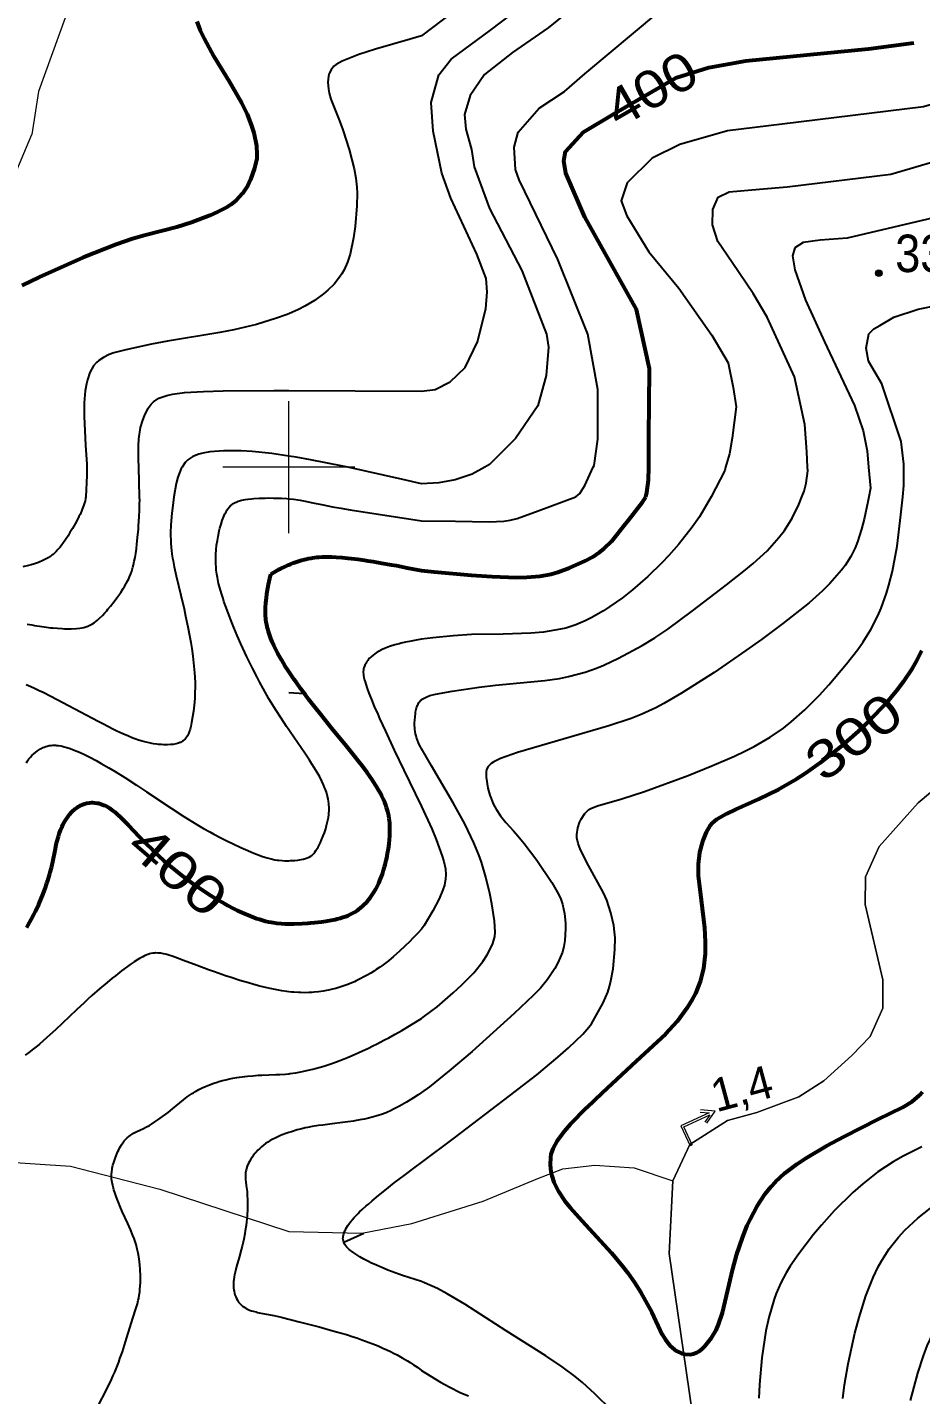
# Model space of a CAD drawing. Header units: metres. Extents: x 545098 to 555652, y 1854398 to 1862642.
# Drawn here: x 547881 to 548287, y 1859579 to 1860200 of the extents above; entities that cross this region are included whole.
import ezdxf
from ezdxf.enums import TextEntityAlignment as Align

# ---------------------------------------------------------------- set-up
doc = ezdxf.new("R2010")
doc.units = ezdxf.units.M
doc.header["$LTSCALE"] = 6.8
for name, color, linetype, lineweight in [('1', 7, 'Continuous', 25), ('2', 7, 'Continuous', 53), ('29', 7, 'Continuous', 25), ('34', 7, 'Continuous', 13), ('5', 7, 'Continuous', 13), ('51', 7, 'Continuous', 13), ('52', 7, 'Continuous', 13), ('53', 7, 'Continuous', 13), ('60', 7, 'Continuous', 13)]:
    doc.layers.add(name, color=color, linetype=linetype, lineweight=lineweight)
doc.layers.add('4', color=7, linetype='Continuous')

msp = doc.modelspace()

# ---------------------------------------------------------------- hatches: boundary and pattern name
at = {"layer": '5'}
msp.add_hatch(color=256, dxfattribs=at).paths.add_polyline_path([(548269.34, 1860088.04, 1), (548266.34, 1860088.04, 1)])

# ---------------------------------------------------------------- linework, layer by layer
at = {"layer": '1'}
for points in [[(548000, 1860034.74), (548060.2, 1860034.52), (548066.35, 1860035.32), (548073.28, 1860038.79), (548080, 1860045.29), (548085.58, 1860056.9), (548089.43, 1860071.89), (548089.96, 1860079.55), (548089.52, 1860085.66), (548085.41, 1860096.68), (548073.48, 1860122.06), (548069.39, 1860133.43), (548065.49, 1860152.51), (548064.63, 1860165.52), (548068.09, 1860178.1), (548073.69, 1860185.11), (548091.48, 1860198.3), (548119.13, 1860219.41), (548139.17, 1860237.5), (548149.46, 1860252.21), (548157.65, 1860260.05), (548166.55, 1860265.04), (548178.3, 1860270.38)], [(548212.5, 1860245.7), (548195.18, 1860246.12), (548187.9, 1860245.33), (548150.88, 1860226.31), (548117.78, 1860199.37), (548101.45, 1860188.21), (548088.88, 1860178.28), (548082.37, 1860168.75), (548079.81, 1860160.01), (548080.29, 1860153.34), (548082.96, 1860144.11), (548084.19, 1860136.34), (548091.06, 1860117.39), (548105.83, 1860089.3), (548116.91, 1860060.44), (548117.93, 1860054.51), (548116.79, 1860041.66), (548112.95, 1860027.92), (548102.85, 1860012.96), (548091.15, 1860001.22), (548088.94, 1860000)], [(548138.19, 1860000), (548138.52, 1860000.72), (548140.18, 1860012.72), (548140.32, 1860035.25), (548135.67, 1860060.3), (548122.13, 1860094.19), (548104.5, 1860130.4), (548102.95, 1860135.09), (548102.23, 1860145.2), (548104.06, 1860152.08), (548113.6, 1860162.92), (548125.11, 1860170.52), (548134.4, 1860178.53), (548167.51, 1860206.25), (548206.08, 1860221.2), (548224.25, 1860224.05), (548243.83, 1860221.56)], [(548074.59, 1860206.72), (548060.2, 1860195.74), (548055.05, 1860194.29), (548039.39, 1860189.66), (548031.77, 1860187.21), (548024.29, 1860184.3), (548021.56, 1860182.8), (548020.44, 1860181.93), (548019.2, 1860180.36), (548018.38, 1860178.63), (548018.04, 1860177.42), (548017.77, 1860174.72), (548018.03, 1860171.5), (548018.36, 1860169.73), (548019.13, 1860166.94), (548022.98, 1860157.22), (548024.49, 1860153.12), (548027.41, 1860144.15), (548029.73, 1860135.42), (548030.48, 1860131.22), (548030.87, 1860127.11), (548030.96, 1860124.35), (548030.84, 1860118.65), (548030.06, 1860109.2), (548029.33, 1860104.01), (548027.82, 1860096.69), (548026.65, 1860093.03), (548025.08, 1860089.49), (548024.12, 1860087.8), (548023.04, 1860086.16), (548020.54, 1860083.09), (548017.72, 1860080.31), (548015.74, 1860078.61), (548011.7, 1860075.65), (548007.3, 1860073), (548004.45, 1860071.55), (548000, 1860069.67)], [(548312, 1860170.52), (548306.86, 1860169.05), (548288.13, 1860163.54), (548223.84, 1860155.61), (548199.09, 1860152.57), (548177.49, 1860146.39), (548164.94, 1860140.21), (548153.54, 1860129.03), (548150.87, 1860120.86), (548153.44, 1860114.01), (548163.42, 1860097.66), (548177.08, 1860081.31), (548191.95, 1860059.93), (548199.38, 1860047.37), (548201.71, 1860036.24), (548203.01, 1860027.32), (548201.17, 1860013.16), (548199.97, 1860006.07), (548198.23, 1860000)], [(548235.44, 1860000), (548235.1, 1860006.94), (548234.24, 1860019.31), (548229.47, 1860041.01), (548217.11, 1860068.14), (548210.82, 1860078.78), (548201.28, 1860092.88), (548194.71, 1860102.44), (548192.25, 1860109.97), (548192.38, 1860116.97), (548194.84, 1860122.47), (548199.85, 1860124.94), (548213.62, 1860126.11), (548226.14, 1860127.28), (548273.16, 1860132.95), (548309.8, 1860143.7), (548337.33, 1860152.88)], [(548363.4, 1860132.67), (548328.52, 1860122.75), (548300.25, 1860115.04), (548253.47, 1860103.96), (548241.11, 1860103.09), (548233.49, 1860102.04), (548229.72, 1860099.56), (548228.6, 1860095.92), (548229.65, 1860089.55), (548234.57, 1860075.76), (548243.2, 1860056.94), (548256.78, 1860028.07), (548260.63, 1860016.54), (548262.43, 1860007.38), (548263.13, 1860000)], [(548279.12, 1860000), (548279.13, 1860001.3), (548277.93, 1860011.67), (548269.15, 1860037.76), (548263.15, 1860048.05), (548262, 1860054.04), (548263.23, 1860060.57), (548265.47, 1860062.72), (548268.26, 1860064.29), (548274.56, 1860068.02), (548285.57, 1860071.69), (548303.56, 1860075.37), (548318.25, 1860079.78), (548331.83, 1860086.76), (548356.42, 1860102.91), (548381.02, 1860119.81)], [(548000, 1860069.67), (547998.78, 1860069.15), (547994.44, 1860067.58), (547985.36, 1860064.79), (547975.04, 1860062.35), (547968.65, 1860061.15), (547944.91, 1860057.26), (547937.61, 1860055.86), (547925.97, 1860053.25), (547920.63, 1860051.83), (547918.53, 1860051.11), (547915.82, 1860049.84), (547913.71, 1860048.38), (547912.74, 1860047.49), (547911.41, 1860045.93), (547909.74, 1860043), (547908.58, 1860039.71), (547908.13, 1860037.82), (547907.6, 1860034.67), (547907.15, 1860029.25), (547907.09, 1860023.06), (547907.76, 1860009.95), (547908.32, 1860001.33), (547908.34, 1860000)], [(547931.87, 1860000), (547931.76, 1860003.55), (547931.82, 1860009.62), (547932, 1860012.83), (547932.76, 1860018.01), (547933.7, 1860021.36), (547934.45, 1860023.37), (547936.16, 1860026.77), (547937.55, 1860028.67), (547938.57, 1860029.69), (547941.07, 1860031.29), (547944.65, 1860032.57), (547947.24, 1860033.12), (547952.63, 1860033.85), (547961.33, 1860034.4), (547970.16, 1860034.6), (547993.26, 1860034.76), (548000, 1860034.74)], [(548000, 1860005.07), (547992.27, 1860006.21), (547983.33, 1860007.13), (547978.41, 1860007.42), (547970.56, 1860007.44), (547964.12, 1860006.94), (547960.92, 1860006.37), (547959.19, 1860005.9), (547956.45, 1860004.79), (547954.19, 1860003.31), (547953.02, 1860002.16), (547951.61, 1860000)], [(547908.34, 1860000), (547908.38, 1859996.29), (547907.88, 1859986.62), (547907.76, 1859985.83), (547907.5, 1859984.65), (547907.29, 1859983.88), (547906.86, 1859982.51), (547906.26, 1859980.9), (547905.89, 1859980), (547905.24, 1859978.57), (547904.74, 1859977.55), (547903.65, 1859975.43), (547902.43, 1859973.23), (547901.86, 1859972.24), (547900.69, 1859970.29), (547899.79, 1859968.87), (547898.45, 1859966.84), (547897.78, 1859965.89), (547896.64, 1859964.33), (547896.07, 1859963.61), (547895.22, 1859962.61), (547894.35, 1859961.68), (547893.91, 1859961.25), (547892.99, 1859960.43), (547892.52, 1859960.04), (547891.78, 1859959.5), (547890.74, 1859958.82), (547890.19, 1859958.5), (547889.33, 1859958.04), (547888.41, 1859957.6), (547886.4, 1859956.8), (547884.56, 1859956.19), (547883.01, 1859955.74), (547881.8, 1859955.42)], [(547931.73, 1859971.73), (547931.84, 1859973.22), (547932.11, 1859977.59), (547932.23, 1859980.29), (547932.3, 1859983.5), (547932.31, 1859984.88), (547932.27, 1859986.62), (547931.87, 1860000)], [(547951.61, 1860000), (547951.19, 1859999.36), (547949.62, 1859995.47), (547948.89, 1859992.63), (547947.84, 1859986.62), (547947.18, 1859981.37), (547946.95, 1859979.18), (547946.62, 1859975.72), (547946.48, 1859973.71), (547946.43, 1859972.72), (547946.37, 1859971.25), (547946.34, 1859969.05), (547946.39, 1859966.85), (547946.44, 1859965.74), (547946.62, 1859963.48), (547946.74, 1859962.32), (547946.98, 1859960.54), (547947.28, 1859958.7), (547947.5, 1859957.44), (547948.03, 1859954.84), (547948.94, 1859950.75), (547951.04, 1859941.94), (547952.47, 1859935.68), (547953.16, 1859932.47), (547954.16, 1859927.63), (547955.07, 1859922.81), (547955.49, 1859920.43), (547955.94, 1859917.65), (547956.44, 1859914.22), (547956.81, 1859911.18), (547957.11, 1859908.16), (547957.22, 1859906.67), (547957.34, 1859904.68), (547957.43, 1859902.2), (547957.44, 1859899.98), (547957.4, 1859897.75), (547957.29, 1859895.31), (547957.15, 1859893.39), (547957.02, 1859891.97), (547956.71, 1859889.25), (547956.34, 1859886.69), (547955.87, 1859884.1), (547955.46, 1859882.26), (547955.17, 1859881.15), (547954.79, 1859879.92), (547954.41, 1859878.94), (547953.99, 1859878.07), (547953.77, 1859877.67), (547953.27, 1859876.96), (547953, 1859876.64), (547952.56, 1859876.2), (547952.08, 1859875.81), (547951.82, 1859875.63), (547951.26, 1859875.31), (547950.86, 1859875.11), (547950.58, 1859874.99), (547949.99, 1859874.78), (547948.88, 1859874.47), (547947.49, 1859874.23), (547946.29, 1859874.11), (547945.01, 1859874.04)], [(548026.74, 1860000), (548024.53, 1860000.49), (548009.91, 1860003.41), (548003.41, 1860004.56), (548000, 1860005.07)], [(548000, 1859985.64), (548000.37, 1859985.61), (548002.19, 1859985.42), (548005.16, 1859984.99), (548007.49, 1859984.58), (548010.97, 1859983.88), (548015.63, 1859982.89), (548019.83, 1859982.04), (548023.67, 1859981.36), (548027.92, 1859980.67), (548060.2, 1859975.67), (548075.62, 1859975.49), (548090.87, 1859975.15), (548097.52, 1859975.44), (548100.48, 1859975.93), (548103.59, 1859976.76), (548113.15, 1859980.16), (548130.26, 1859986.62), (548132.12, 1859988.04), (548134.4, 1859991.62), (548138.19, 1860000)], [(548263.13, 1860000), (548264.04, 1859990.49), (548263.29, 1859986.62), (548262.82, 1859984.28), (548261.06, 1859976.4), (548259.88, 1859971.82), (548258.11, 1859966.12), (548257.03, 1859963.42), (548255.05, 1859959.42), (548252.46, 1859955.35), (548250.88, 1859953.24), (548245.56, 1859947.21), (548242.19, 1859943.9), (548236.1, 1859938.46), (548224.26, 1859929.02), (548214.48, 1859921.78), (548207.41, 1859916.75), (548192.99, 1859906.87), (548178.22, 1859897.4), (548170.2, 1859892.73), (548166.63, 1859890.84), (548159.87, 1859887.71), (548155.34, 1859885.94), (548145.2, 1859882.59), (548103.85, 1859870.55), (548096.07, 1859867.76), (548093.11, 1859866.35), (548091.87, 1859865.55), (548090.47, 1859864.17), (548089.74, 1859862.75), (548089.55, 1859861.76), (548089.61, 1859859.38), (548090.4, 1859854.28), (548091.22, 1859851.24), (548092.95, 1859846.98), (548094.08, 1859844.85), (548096.08, 1859841.76), (548098.44, 1859838.83), (548101.99, 1859834.91), (548103.89, 1859832.78), (548106.8, 1859829.27), (548112.5, 1859821.73), (548119.43, 1859811.53), (548122.4, 1859806.26), (548123.41, 1859803.96), (548124.16, 1859801.77), (548125.08, 1859797.51), (548125.51, 1859793.03), (548125.56, 1859790.57), (548125.28, 1859785.22), (548124.84, 1859782.53), (548124.16, 1859779.97), (548122.06, 1859775.04), (548120.69, 1859772.55), (548117.44, 1859767.55), (548114.18, 1859763.57), (548110.93, 1859760.26), (548102.3, 1859752.09), (548083.17, 1859734.9), (548072.82, 1859726.04), (548063.79, 1859718.79), (548060.2, 1859716.2), (548058.66, 1859715.18), (548056.62, 1859713.86), (548055.4, 1859713.09), (548053.39, 1859711.86), (548051.28, 1859710.62), (548050.23, 1859710.03), (548048.39, 1859709.05), (548047.48, 1859708.6), (548046.13, 1859707.96), (548044.79, 1859707.36), (548044.12, 1859707.08), (548042.08, 1859706.3), (548041.04, 1859705.94), (548039.45, 1859705.45), (548038.37, 1859705.14), (548036.11, 1859704.56), (548034.34, 1859704.17), (548033.12, 1859703.93), (548030.63, 1859703.48), (548029.37, 1859703.27), (548026.85, 1859702.89), (548024.35, 1859702.55), (548019.63, 1859701.96), (548015.45, 1859701.46), (548013.48, 1859701.2), (548010.55, 1859700.74), (548008.53, 1859700.35), (548007.49, 1859700.13), (548005.86, 1859699.75), (548003.83, 1859699.23), (548001.15, 1859698.45), (548000, 1859698.06)], [(548088.94, 1860000), (548083.26, 1859996.86), (548075.46, 1859994.26), (548068.1, 1859992.96), (548060.2, 1859992.46), (548051.72, 1859994.45), (548026.74, 1860000)], [(548198.23, 1860000), (548197.82, 1859998.56), (548191.76, 1859986.62), (548190.7, 1859984.66), (548186.32, 1859977.45), (548183.02, 1859972.71), (548176.98, 1859965.11), (548172.44, 1859959.99), (548169.29, 1859956.65), (548162.91, 1859950.39), (548155.92, 1859944.29), (548151.42, 1859940.77), (548142.79, 1859934.86), (548137.27, 1859931.65), (548134.51, 1859930.26), (548130.24, 1859928.47), (548125.73, 1859927.02), (548123.35, 1859926.43), (548115.57, 1859925.19), (548109.86, 1859924.72), (548097.28, 1859924.3), (548082.9, 1859924.01), (548074.62, 1859923.53), (548065.31, 1859922.59), (548060.2, 1859921.9), (548057.8, 1859921.5), (548054.72, 1859920.92), (548052.9, 1859920.53), (548051, 1859920.09), (548050.02, 1859919.85), (548048.09, 1859919.33), (548045.75, 1859918.6), (548044.21, 1859918.04), (548043.47, 1859917.74), (548042.42, 1859917.28), (548041.43, 1859916.79), (548040.96, 1859916.54), (548040.06, 1859916.02), (548039.63, 1859915.75), (548039.01, 1859915.33), (548038.24, 1859914.76), (548037.36, 1859914), (548036.64, 1859913.29), (548036.07, 1859912.63), (548035.8, 1859912.29), (548035.43, 1859911.77), (548034.93, 1859910.96), (548034.71, 1859910.54), (548034.32, 1859909.68), (548034.07, 1859908.97), (548033.97, 1859908.58), (548033.86, 1859907.96), (548033.82, 1859907.24), (548033.82, 1859906.84), (548033.89, 1859905.95), (548033.96, 1859905.45), (548034.11, 1859904.63), (548034.41, 1859903.37), (548034.6, 1859902.67), (548034.95, 1859901.51), (548035.61, 1859899.52), (548036.36, 1859897.48), (548037.53, 1859894.52), (548038.81, 1859891.43), (548040.34, 1859887.91), (548041.2, 1859885.98), (548043.82, 1859880.2), (548047.82, 1859871.64), (548052.18, 1859862.52), (548057.32, 1859851.95), (548060.2, 1859846.08), (548064.94, 1859835.84), (548066.88, 1859831.12), (548069.64, 1859823.5), (548070.41, 1859820.99), (548071.09, 1859817.75), (548071.2, 1859814.95), (548071.08, 1859813.27), (548070.6, 1859810.3), (548069.98, 1859808.24), (548068.21, 1859804.07), (548065.35, 1859798.6), (548061.43, 1859792.02), (548060.2, 1859790.32), (548058.52, 1859788.53), (548056.26, 1859786.2), (548054.88, 1859784.82), (548052.61, 1859782.59), (548050.18, 1859780.3), (548048.94, 1859779.18), (548047.29, 1859777.75), (548046.47, 1859777.06), (548045.24, 1859776.06), (548043.39, 1859774.63), (548042.16, 1859773.72), (548041.34, 1859773.13), (548039.68, 1859772), (548038.85, 1859771.46), (548037.18, 1859770.42), (548035.5, 1859769.44), (548034.36, 1859768.81)], [(548146.19, 1859766.88), (548147.14, 1859772.41), (548148.02, 1859781.09), (548148.08, 1859786.49), (548147.86, 1859789.22), (548147.45, 1859792.07), (548146.19, 1859797.83), (548144.37, 1859803.48), (548142.87, 1859806.81), (548136.01, 1859819.2), (548132.39, 1859826.37), (548131.31, 1859829.3), (548130.76, 1859831.83), (548130.68, 1859833.38), (548131.15, 1859836.39), (548131.97, 1859838.71), (548132.68, 1859840.22), (548134.31, 1859842.83), (548135.49, 1859844.12), (548136.17, 1859844.64), (548137.44, 1859845.34), (548140.17, 1859846.34), (548151.12, 1859849.5), (548161.47, 1859852.88), (548181.22, 1859860.1), (548192.05, 1859864.45), (548202.35, 1859868.93), (548207.02, 1859871.16), (548211.26, 1859873.32), (548218.53, 1859877.53), (548224.53, 1859881.64), (548228, 1859884.38), (548234.23, 1859889.96), (548240.8, 1859896.57), (548245.03, 1859901.17), (548253.12, 1859910.69), (548258.22, 1859917.28), (548260.65, 1859920.76), (548264.11, 1859926.36), (548267.32, 1859932.61), (548268.8, 1859936.03), (548271.25, 1859942.76), (548272.37, 1859946.53), (548273.94, 1859952.85), (548276.04, 1859964.2), (548277.84, 1859978.32), (548278.63, 1859986.62), (548279.06, 1859991.65), (548279.12, 1860000)], [(548224.91, 1859971.33), (548228.4, 1859976.84), (548231.5, 1859983.13), (548232.87, 1859986.62), (548233.93, 1859989.11), (548234.85, 1859992.77), (548235.52, 1859998.36), (548235.44, 1860000)], [(547971.5, 1859979.77), (547972, 1859980.62), (547972.34, 1859981.13), (547973.06, 1859982.03), (547973.43, 1859982.42), (547973.69, 1859982.66), (547974.22, 1859983.1), (547974.49, 1859983.3), (547975.06, 1859983.67), (547975.66, 1859983.99), (547976.08, 1859984.19), (547976.95, 1859984.54), (547978.02, 1859984.87), (547978.59, 1859985.02), (547979.49, 1859985.22), (547980.13, 1859985.34), (547981.5, 1859985.55), (547983.02, 1859985.71), (547984.12, 1859985.8), (547986.55, 1859985.93), (547989.3, 1859986.01), (547990.78, 1859986.03), (547993.09, 1859986.01), (547995.48, 1859985.94), (547996.7, 1859985.88), (547999.15, 1859985.72), (548000, 1859985.64)], [(548000, 1859880.84), (547998.98, 1859882.36), (547996.49, 1859886.11), (547994.01, 1859889.98), (547992.79, 1859891.95), (547990.98, 1859894.95), (547990.09, 1859896.47), (547988.35, 1859899.53), (547986.67, 1859902.62), (547985.58, 1859904.69), (547983.47, 1859908.82), (547981.96, 1859911.89), (547980.99, 1859913.92), (547979.14, 1859917.91), (547978.26, 1859919.86), (547976.6, 1859923.66), (547975.07, 1859927.29), (547974.14, 1859929.59), (547972.46, 1859933.87), (547971.26, 1859937.12), (547970.56, 1859939.1), (547970.14, 1859940.35), (547969.39, 1859942.68), (547968.62, 1859945.32), (547968.13, 1859947.24), (547967.92, 1859948.15), (547967.57, 1859949.88), (547967.3, 1859951.51), (547967.08, 1859953.23), (547966.96, 1859954.56), (547966.86, 1859956.21), (547966.82, 1859958.02), (547966.84, 1859959.43), (547966.88, 1859960.48), (547967.02, 1859962.55), (547967.24, 1859964.58), (547967.57, 1859966.79), (547967.88, 1859968.53), (547968.44, 1859971.09), (547968.75, 1859972.33), (547969.26, 1859974.13), (547969.81, 1859975.82), (547970.1, 1859976.63), (547970.7, 1859978.13), (547971.02, 1859978.82), (547971.5, 1859979.77)], [(547881.29, 1859928.84), (547883.3, 1859928.44), (547884.55, 1859928.21), (547887.97, 1859927.64), (547889.99, 1859927.37), (547891.82, 1859927.15), (547892.95, 1859927.04), (547895.04, 1859926.88), (547897.15, 1859926.76), (547898.13, 1859926.72), (547900, 1859926.69), (547901.2, 1859926.71), (547903.58, 1859926.82), (547905.22, 1859926.98), (547906.06, 1859927.11), (547906.92, 1859927.29), (547907.36, 1859927.4), (547908.26, 1859927.69), (547908.71, 1859927.86), (547909.41, 1859928.16), (547910.37, 1859928.66), (547910.86, 1859928.94), (547911.62, 1859929.44), (547912.39, 1859930), (547913.18, 1859930.64), (547913.99, 1859931.37), (547915.37, 1859932.72), (547916.49, 1859933.92), (547917.34, 1859934.87), (547917.9, 1859935.53), (547919.02, 1859936.89), (547920.67, 1859938.99), (547922.4, 1859941.34), (547923.7, 1859943.18), (547924.89, 1859944.95), (547925.45, 1859945.83), (547926.24, 1859947.17), (547926.97, 1859948.55), (547927.32, 1859949.27), (547927.76, 1859950.26), (547928.28, 1859951.58), (547928.72, 1859952.85), (547929.26, 1859954.7), (547929.52, 1859955.69), (547929.88, 1859957.28), (547930.21, 1859959.01), (547930.53, 1859960.89), (547930.81, 1859962.9), (547931.08, 1859965.02), (547931.54, 1859969.47), (547931.73, 1859971.73)], [(548000, 1859724.77), (548000.52, 1859724.83), (548003.19, 1859725.21), (548005.53, 1859725.63), (548006.77, 1859725.88), (548008.76, 1859726.33), (548010.88, 1859726.85), (548012, 1859727.15), (548014.8, 1859727.94), (548016.3, 1859728.39), (548018.65, 1859729.15), (548021.14, 1859730.01), (548025.15, 1859731.52), (548026.57, 1859732.09), (548028.76, 1859733), (548031.83, 1859734.34), (548033.43, 1859735.07), (548035.9, 1859736.24), (548038.47, 1859737.5), (548039.79, 1859738.17), (548043.44, 1859740.07), (548045.33, 1859741.09), (548048.26, 1859742.71), (548051.29, 1859744.44), (548052.85, 1859745.35), (548056.04, 1859747.26), (548060.2, 1859749.83), (548060.99, 1859750.36), (548064.49, 1859752.93), (548067.3, 1859755.16), (548074.62, 1859761.41), (548078.57, 1859765.06), (548083.99, 1859770.61), (548088.09, 1859775.71), (548090.09, 1859778.77), (548091.13, 1859780.63), (548092.62, 1859783.91), (548093.5, 1859786.97), (548093.69, 1859788.98), (548093.31, 1859794.12), (548092.14, 1859801.9), (548091.24, 1859806.55), (548089.48, 1859813.96), (548087.42, 1859820.7), (548086.18, 1859824.14), (548083.99, 1859829.51), (548079.83, 1859838.22), (548074.65, 1859847.75), (548064.77, 1859864.52), (548060.2, 1859872.41), (548060.2, 1859872.21), (548059.75, 1859873.07), (548059.19, 1859874.23), (548058.87, 1859874.94), (548058.4, 1859876.11), (548057.96, 1859877.37), (548057.76, 1859878.02), (548057.52, 1859878.99), (548057.33, 1859880.07), (548057.21, 1859880.94), (548057.15, 1859881.59), (548057.09, 1859882.9), (548057.11, 1859884.21), (548057.15, 1859885.09), (548057.31, 1859886.87), (548057.46, 1859888.07), (548057.55, 1859888.66), (548057.71, 1859889.54), (548058.02, 1859890.8), (548058.28, 1859891.6), (548058.43, 1859891.98), (548058.68, 1859892.52), (548059.05, 1859893.18), (548059.26, 1859893.49), (548059.61, 1859893.91), (548059.99, 1859894.28), (548060.2, 1859894.44), (548060.2, 1859894.52), (548062.67, 1859895.85), (548064.03, 1859896.39), (548066.52, 1859897.05), (548074.17, 1859898.34), (548086.47, 1859900.24), (548093.78, 1859901.14), (548116.2, 1859903.13), (548122.88, 1859904.13), (548127.01, 1859904.96), (548134.57, 1859906.98), (548139.71, 1859908.8), (548143, 1859910.17), (548149.62, 1859913.29), (548160.38, 1859919.1), (548166.1, 1859922.62), (548171.96, 1859926.56), (548183.24, 1859934.83), (548198.58, 1859946.66), (548206.55, 1859952.81), (548210.77, 1859956.29), (548217.07, 1859962.11), (548222.41, 1859968.02), (548224.91, 1859971.33)], [(547881.8, 1859955.42), (547879.31, 1859954.83)], [(547945.01, 1859874.04), (547944.42, 1859874.03), (547943.2, 1859874.05), (547942.26, 1859874.1), (547940.8, 1859874.22), (547940.06, 1859874.3), (547938.56, 1859874.51), (547937.79, 1859874.64), (547936.64, 1859874.86), (547935.26, 1859875.17), (547933.5, 1859875.64), (547931.84, 1859876.15), (547930.09, 1859876.76), (547929.18, 1859877.1), (547927.24, 1859877.88), (547924.6, 1859879.03), (547921.98, 1859880.26), (547920.07, 1859881.19), (547915.84, 1859883.34), (547913.51, 1859884.56), (547897.51, 1859893.08), (547892, 1859895.93), (547888.45, 1859897.72), (547886.72, 1859898.56), (547884.22, 1859899.74), (547881.86, 1859900.81), (547880.73, 1859901.3)], [(548000, 1859821.44), (548000.8, 1859821.45), (548001.93, 1859821.51), (548002.67, 1859821.57), (548004.1, 1859821.73), (548005.62, 1859821.98), (548006.55, 1859822.17), (548007, 1859822.28), (548007.62, 1859822.46), (548008.39, 1859822.71), (548008.74, 1859822.85), (548009.24, 1859823.08), (548009.92, 1859823.47), (548010.34, 1859823.77), (548010.61, 1859823.98), (548011.12, 1859824.46), (548011.37, 1859824.73), (548011.84, 1859825.32), (548012.32, 1859826), (548012.63, 1859826.5), (548013.28, 1859827.64), (548014.32, 1859829.69), (548014.85, 1859830.86), (548015.64, 1859832.76), (548016.14, 1859834.11), (548016.73, 1859835.88), (548017.16, 1859837.35), (548017.62, 1859839.23), (548017.95, 1859840.96), (548018.15, 1859842.34), (548018.22, 1859843.03), (548018.29, 1859844.09), (548018.31, 1859845.18), (548018.3, 1859845.73), (548018.24, 1859846.85), (548018.19, 1859847.43), (548018.07, 1859848.31), (548017.86, 1859849.52), (548017.48, 1859851.1), (548017.03, 1859852.6), (548016.54, 1859853.99), (548016.26, 1859854.71), (548015.79, 1859855.83), (548014.97, 1859857.58), (548014.02, 1859859.42), (548012.92, 1859861.38), (548011.67, 1859863.44), (548010.3, 1859865.61), (548009.33, 1859867.11), (548007.24, 1859870.23), (548000.62, 1859879.92), (548000, 1859880.84)], [(547880.9, 1859865.75), (547881.45, 1859866.74), (547882.06, 1859867.61), (547882.8, 1859868.48), (547883.44, 1859869.14), (547884.49, 1859870.11), (547885.05, 1859870.59), (547885.93, 1859871.27), (547886.87, 1859871.91), (547887.35, 1859872.2), (547888.37, 1859872.74), (547888.9, 1859872.97), (547889.72, 1859873.27), (547890.39, 1859873.47), (547891.26, 1859873.66), (547892.08, 1859873.77), (547892.94, 1859873.82), (547893.38, 1859873.83), (547894.31, 1859873.8), (547894.79, 1859873.76), (547895.53, 1859873.67), (547896.58, 1859873.49), (547897.12, 1859873.38), (547897.97, 1859873.17), (547899.31, 1859872.79), (547900.74, 1859872.32), (547901.75, 1859871.95), (547903.86, 1859871.11), (547904.97, 1859870.63), (547907.29, 1859869.57), (547909.73, 1859868.37), (547912.56, 1859866.89), (547914.9, 1859865.6), (547918.32, 1859863.64), (547921.16, 1859861.94), (547925.63, 1859859.16), (547930.93, 1859855.74), (547935.46, 1859852.74), (547946.58, 1859845.3), (547952.41, 1859841.5), (547956.33, 1859839.03), (547958.29, 1859837.83), (547961.21, 1859836.1), (547964.1, 1859834.46), (547966, 1859833.42), (547969.72, 1859831.47), (547971.53, 1859830.55), (547975.02, 1859828.86), (547978.3, 1859827.35), (547980.35, 1859826.45), (547984.08, 1859824.9), (547986.51, 1859823.96), (547987.62, 1859823.55), (547989.18, 1859823.03), (547990.15, 1859822.73), (547991.97, 1859822.23), (547993.68, 1859821.87)], [(547993.68, 1859821.87), (547994.79, 1859821.7), (547995.51, 1859821.61), (547996.98, 1859821.48), (547998.25, 1859821.43), (547999.1, 1859821.42), (548000, 1859821.44)], [(548000, 1859761.98), (547999.09, 1859762.09), (547996.87, 1859762.42), (547995.36, 1859762.68), (547992.22, 1859763.29), (547989.46, 1859763.91), (547986.3, 1859764.69), (547983.72, 1859765.38), (547981.76, 1859765.93), (547977.81, 1859767.11), (547973.86, 1859768.35), (547971.27, 1859769.21), (547969.56, 1859769.79), (547966.21, 1859770.96), (547963.48, 1859771.95), (547958.34, 1859773.88), (547952.24, 1859776.2), (547949.55, 1859777.2), (547947.13, 1859778.04), (547946.03, 1859778.39), (547944.68, 1859778.79), (547944.05, 1859778.96), (547943.15, 1859779.17), (547941.9, 1859779.4), (547941.12, 1859779.49), (547940.63, 1859779.53), (547939.67, 1859779.55), (547939.21, 1859779.53), (547938.3, 1859779.43), (547937.41, 1859779.25), (547936.82, 1859779.09), (547936.42, 1859778.96), (547935.61, 1859778.66), (547934.54, 1859778.21), (547933.8, 1859777.85), (547932.26, 1859777.02), (547931.45, 1859776.55), (547929.76, 1859775.49), (547927.98, 1859774.28), (547926.73, 1859773.39), (547924.1, 1859771.43), (547921.28, 1859769.23), (547919.81, 1859768.06), (547917.55, 1859766.2), (547914.07, 1859763.26), (547910.55, 1859760.18), (547908.8, 1859758.6), (547907.06, 1859757), (547903.64, 1859753.8), (547894.12, 1859744.71), (547891.58, 1859742.35), (547888.55, 1859739.64), (547886.78, 1859738.13), (547885.91, 1859737.41), (547884.16, 1859736.01), (547881.96, 1859734.36), (547880.38, 1859733.24)], [(548034.36, 1859768.81), (548032.07, 1859767.63), (548030.52, 1859766.89), (548029.74, 1859766.53), (548028.55, 1859766.02), (548026.76, 1859765.29), (548024.04, 1859764.31), (548022.2, 1859763.74), (548021.27, 1859763.47), (548019.87, 1859763.1), (548017.99, 1859762.66), (548017.05, 1859762.47), (548015.63, 1859762.21), (548013.48, 1859761.9), (548011.55, 1859761.7), (548010.59, 1859761.63), (548009.12, 1859761.56), (548006.9, 1859761.53), (548005.39, 1859761.56), (548004.37, 1859761.6), (548002.3, 1859761.74), (548001.24, 1859761.84), (548000, 1859761.98)], [(548146.68, 1859571.86), (548138.9, 1859579.55), (548133.23, 1859584.7), (548129.94, 1859587.41), (548124, 1859591.81), (548116.59, 1859596.72), (548098.65, 1859608.04), (548079.94, 1859620.11), (548071.92, 1859624.94), (548067.52, 1859627.27), (548061.63, 1859629.9), (548060.2, 1859630.41), (548057.38, 1859631.31), (548051.65, 1859633.23), (548048.29, 1859634.41), (548044.93, 1859635.66), (548043.33, 1859636.29), (548041.1, 1859637.21), (548039.73, 1859637.81), (548037.23, 1859638.98), (548036.1, 1859639.55), (548034.06, 1859640.64), (548032.29, 1859641.67), (548031.26, 1859642.31), (548029.48, 1859643.51), (548028.48, 1859644.22), (548028.04, 1859644.56), (548027.44, 1859645.05), (548026.67, 1859645.75), (548026.23, 1859646.2), (548025.77, 1859646.76), (548025.43, 1859647.27), (548025.12, 1859647.85), (548024.92, 1859648.33), (548024.77, 1859648.78), (548024.64, 1859649.38), (548024.59, 1859649.96), (548024.6, 1859650.59), (548024.64, 1859650.92), (548024.77, 1859651.64), (548025.08, 1859652.62), (548025.46, 1859653.5), (548025.69, 1859653.97), (548026.09, 1859654.71), (548026.84, 1859655.93), (548027.58, 1859656.99), (548028.01, 1859657.56), (548028.78, 1859658.5), (548029.7, 1859659.54), (548030.23, 1859660.11), (548031.44, 1859661.35), (548032.14, 1859662.03), (548033.3, 1859663.12), (548035.1, 1859664.74), (548036.11, 1859665.63), (548037.78, 1859667.06), (548040.65, 1859669.44), (548043.61, 1859671.82), (548047.89, 1859675.18), (548052.35, 1859678.59), (548057.42, 1859682.41), (548060.2, 1859684.48), (548075.19, 1859695.69), (548100.19, 1859714.66), (548112.52, 1859724.31), (548122.09, 1859732.22), (548126.92, 1859736.45), (548133.45, 1859742.74), (548136.2, 1859745.86), (548137.35, 1859747.45), (548138.93, 1859750.14), (548142.68, 1859756.95), (548144.75, 1859761.78), (548145.55, 1859764.28), (548146.19, 1859766.88)], [(547931.69, 1859622.03), (547931.88, 1859622.92), (547932.12, 1859624.28), (547932.32, 1859625.7), (547932.42, 1859626.67), (547932.57, 1859628.67), (547932.62, 1859629.69), (547932.67, 1859631.75), (547932.65, 1859633.81), (547932.6, 1859635.18), (547932.55, 1859636.08), (547932.42, 1859637.84), (547932.24, 1859639.54), (547931.95, 1859641.59), (547931.63, 1859643.39), (547931.24, 1859645.15), (547930.65, 1859647.33), (547930.38, 1859648.2), (547929.78, 1859649.95), (547929.28, 1859651.29), (547928.17, 1859653.99), (547926.95, 1859656.74), (547924.44, 1859662.3), (547923.37, 1859664.77), (547922.86, 1859666), (547922.15, 1859667.8), (547921.5, 1859669.56), (547921.2, 1859670.42), (547920.66, 1859672.07), (547920.43, 1859672.87), (547920.13, 1859674.01), (547919.82, 1859675.45), (547919.71, 1859676.13), (547919.59, 1859677.14), (547919.54, 1859678.01), (547919.54, 1859679.09), (547919.65, 1859680.4), (547919.78, 1859681.3), (547919.89, 1859681.91), (547920.19, 1859683.19), (547920.57, 1859684.54), (547921.15, 1859686.31), (547921.77, 1859687.92), (547922.46, 1859689.51), (547922.83, 1859690.28), (547923.34, 1859691.27), (547924.01, 1859692.43), (547924.63, 1859693.38), (547925.27, 1859694.23), (547925.99, 1859695.06), (547926.58, 1859695.64), (547927.33, 1859696.29), (547927.94, 1859696.74), (547928.85, 1859697.35), (547929.47, 1859697.71), (547930.71, 1859698.35), (547934.05, 1859699.93), (547935.08, 1859700.44), (547936.73, 1859701.33), (547937.61, 1859701.85), (547939.19, 1859702.85), (547940.53, 1859703.77), (547942.66, 1859705.3), (547944.15, 1859706.43), (547945.17, 1859707.22), (547947.25, 1859708.88), (547950.49, 1859711.54), (547952.18, 1859712.89), (547953.93, 1859714.21), (547954.84, 1859714.86), (547956.08, 1859715.71), (547956.71, 1859716.12), (547957.68, 1859716.72), (547959.19, 1859717.57), (547960.75, 1859718.37), (547962.55, 1859719.18), (547964.04, 1859719.78), (547965.93, 1859720.46), (547967.48, 1859720.96), (547968.26, 1859721.19), (547969.84, 1859721.62), (547971.44, 1859722.02), (547972.5, 1859722.26), (547974.65, 1859722.69), (547976.46, 1859723.01), (547977.66, 1859723.19), (547980.07, 1859723.51), (547981.28, 1859723.64), (547983.69, 1859723.86), (547986.1, 1859724.03), (547987.71, 1859724.12), (547990.92, 1859724.25), (547994.17, 1859724.35), (547995.86, 1859724.43), (547998.57, 1859724.62), (548000, 1859724.77)], [(548000, 1859698.06), (547998.69, 1859697.62), (547997.05, 1859697), (547996.24, 1859696.67), (547995.03, 1859696.14), (547993.46, 1859695.4), (547992.69, 1859695), (547991.57, 1859694.38), (547990.5, 1859693.73), (547989.48, 1859693.04), (547988.51, 1859692.32), (547987.59, 1859691.57), (547986.64, 1859690.71), (547985.93, 1859690.01), (547985.18, 1859689.2), (547984.71, 1859688.66), (547983.85, 1859687.57), (547983.45, 1859687.02), (547982.73, 1859685.93), (547982.11, 1859684.86), (547981.75, 1859684.16), (547981.16, 1859682.8), (547980.8, 1859681.72), (547980.62, 1859681.03), (547980.52, 1859680.58), (547980.39, 1859679.71), (547980.33, 1859679.06), (547980.3, 1859677.81), (547980.38, 1859676.57), (547980.46, 1859675.74), (547980.69, 1859674.05), (547981.03, 1859671.32), (547981.16, 1859669.82), (547981.3, 1859667.34), (547981.32, 1859665.52), (547981.3, 1859664.54), (547981.24, 1859663), (547981.1, 1859660.78), (547980.9, 1859658.68), (547980.78, 1859657.6), (547980.57, 1859655.94), (547980.2, 1859653.41), (547979.99, 1859652.14), (547979.52, 1859649.62), (547979.26, 1859648.37), (547978.85, 1859646.54), (547978.41, 1859644.76), (547977.48, 1859641.39), (547976.3, 1859637.25), (547975.79, 1859635.32), (547975.38, 1859633.48), (547975.22, 1859632.59), (547975.04, 1859631.29), (547974.96, 1859630.45), (547974.93, 1859629.91), (547974.91, 1859628.84), (547974.93, 1859628.07), (547974.96, 1859627.57), (547975.07, 1859626.6), (547975.14, 1859626.13), (547975.33, 1859625.22), (547975.57, 1859624.36), (547975.75, 1859623.81), (547975.89, 1859623.46), (547976.2, 1859622.78), (547976.64, 1859621.97), (547977.2, 1859621.15), (547977.71, 1859620.54), (547978.11, 1859620.11), (547978.4, 1859619.84), (547979, 1859619.33), (547979.31, 1859619.09), (547979.98, 1859618.64), (547980.68, 1859618.23), (547981.18, 1859617.98), (547982.21, 1859617.53), (547983.13, 1859617.2), (547983.78, 1859617), (547985.13, 1859616.64), (547985.84, 1859616.47), (547987.33, 1859616.16), (547992.41, 1859615.17), (547995.38, 1859614.52), (547997.09, 1859614.11), (548000, 1859613.39)], [(548287.37, 1859691.51), (548278.78, 1859687.32), (548274.22, 1859684.72), (548267.29, 1859680.17), (548260.47, 1859674.83), (548256.04, 1859670.92), (548247.59, 1859662.57), (548241.73, 1859656.08), (548238.07, 1859651.73), (548231.42, 1859643.06), (548227.54, 1859637.35), (548225.77, 1859634.44), (548223.34, 1859629.91), (548221.2, 1859625.07), (548220.24, 1859622.49), (548217.81, 1859614.11), (548216.53, 1859608.12), (548214.66, 1859595.83), (548213.58, 1859583.69), (548213.35, 1859577.49)], [(548251.49, 1859577.42), (548252.22, 1859583.52), (548253.82, 1859593.08), (548256.95, 1859607.03), (548258.85, 1859614.06), (548261.93, 1859623.9), (548265.2, 1859632.27), (548267.49, 1859637.09), (548269.09, 1859640.02), (548272.49, 1859645.31), (548276.66, 1859650.58), (548279.58, 1859653.72), (548285.5, 1859659.2), (548291.27, 1859663.69), (548294.14, 1859665.6), (548298.48, 1859668.08), (548311.65, 1859674.26), (548315.25, 1859676.45), (548316.96, 1859677.69)], [(548339.77, 1859662.44), (548336.11, 1859658.17), (548328.62, 1859649.94), (548306.37, 1859627.13), (548301.14, 1859620.99), (548298.26, 1859617.12), (548296.56, 1859614.58), (548293.54, 1859609.48), (548290.88, 1859604.15), (548289.64, 1859601.31), (548287.86, 1859596.72), (548285.28, 1859588.88), (548281.96, 1859576.41)], [(547913.66, 1859574.33), (547917.06, 1859580.98), (547918.36, 1859583.61), (547919.02, 1859584.99), (547920.32, 1859587.85), (547920.97, 1859589.33), (547921.91, 1859591.59), (547922.8, 1859593.9), (547923.37, 1859595.45), (547924.46, 1859598.57), (547924.97, 1859600.11), (547925.95, 1859603.15), (547928.49, 1859611.37), (547930.49, 1859617.61), (547931.03, 1859619.4), (547931.27, 1859620.28), (547931.69, 1859622.03)], [(548000, 1859613.39), (548001.21, 1859613.09), (548004.64, 1859612.21), (548013.74, 1859609.82), (548018.89, 1859608.45), (548021.7, 1859607.67), (548026.15, 1859606.36), (548029.24, 1859605.38), (548030.81, 1859604.86), (548033.2, 1859604.03), (548036.44, 1859602.84), (548038.07, 1859602.21), (548040.53, 1859601.2), (548042.99, 1859600.13), (548044.22, 1859599.57), (548046.4, 1859598.53), (548047.49, 1859597.99), (548049.11, 1859597.15), (548051.52, 1859595.83), (548053.9, 1859594.42), (548055.07, 1859593.69), (548056.62, 1859592.68), (548057.39, 1859592.16), (548058.52, 1859591.37), (548060.2, 1859590.13), (548062.19, 1859588.87), (548068.87, 1859584.83), (548072.75, 1859582.65), (548078.14, 1859580), (548081.48, 1859578.58)]]:
    msp.add_lwpolyline(points, dxfattribs=at)
at = {"layer": '2'}
for points in [[(547958.2, 1860202.2), (547959.82, 1860198.18), (547961.59, 1860194.47), (547965.93, 1860186.39), (547972.93, 1860174.97), (547978.51, 1860165.37), (547981.07, 1860160.16), (547983.07, 1860154.94), (547984.09, 1860151.66), (547985.33, 1860145.78), (547985.56, 1860142.24), (547985.42, 1860140.11), (547984.43, 1860135.71), (547982.61, 1860130.55), (547981.36, 1860127.87), (547979.03, 1860124.13), (547976.11, 1860121.01), (547973.77, 1860119.2), (547971.98, 1860118.06), (547967.8, 1860115.88), (547964.12, 1860114.23), (547955.76, 1860111.03), (547949.14, 1860108.95), (547942.62, 1860107.21), (547933.76, 1860104.98), (547929.1, 1860103.64), (547921.68, 1860101.12), (547906.6, 1860095.12), (547886.77, 1860086.27), (547878.82, 1860082.45)], [(548163.36, 1860000), (548163.45, 1860014.95), (548163.54, 1860028.35), (548163.64, 1860044.73), (548157.86, 1860071.58), (548134.31, 1860113.43), (548125.73, 1860133.43), (548124.86, 1860139.07), (548125.57, 1860143.27), (548133.53, 1860152.08), (548148.27, 1860160.75), (548175.58, 1860176.73), (548190.59, 1860181.44), (548207.47, 1860184.47), (548263.04, 1860189.79), (548283.73, 1860192.56)], [(548162.03, 1859986.62), (548162.45, 1859988.55), (548163.32, 1859994.1), (548163.36, 1860000)], [(548060.2, 1859953.08), (548066.02, 1859952.53), (548082.72, 1859951.05), (548092.35, 1859950.37), (548103.33, 1859949.96), (548107.96, 1859950.02), (548113.98, 1859950.52), (548119.05, 1859951.52), (548122.03, 1859952.39), (548127.35, 1859954.34), (548134.57, 1859957.44), (548137.91, 1859959.27), (548141.08, 1859961.43), (548143.07, 1859963.03), (548146.64, 1859966.49), (548148.95, 1859969.26), (548152.16, 1859973.49), (548154.1, 1859975.99), (548160.57, 1859984.11), (548161.8, 1859986.01), (548162.03, 1859986.62)], [(548000, 1859955.69), (548000.81, 1859956.03), (548002.18, 1859956.57), (548004, 1859957.21), (548005.7, 1859957.74), (548007.1, 1859958.13), (548007.82, 1859958.31), (548008.95, 1859958.55), (548010.13, 1859958.77), (548010.75, 1859958.87), (548012.73, 1859959.1), (548013.81, 1859959.19), (548015.33, 1859959.27), (548016.14, 1859959.29), (548017.41, 1859959.3), (548019.47, 1859959.26), (548021.45, 1859959.18), (548024.17, 1859958.99), (548026.86, 1859958.73), (548029.8, 1859958.4), (548031.36, 1859958.2), (548034.32, 1859957.79), (548035.89, 1859957.56), (548038.34, 1859957.17), (548042.29, 1859956.52), (548046.57, 1859955.75), (548048.84, 1859955.33), (548053.65, 1859954.4), (548056.2, 1859953.9), (548060.2, 1859953.08)], [(548000, 1859907.3), (547999.69, 1859907.77), (547998.4, 1859909.76), (547996.8, 1859912.36), (547996.05, 1859913.63), (547995.01, 1859915.48), (547994.05, 1859917.28), (547993.61, 1859918.16), (547993.2, 1859919.02), (547992.44, 1859920.7), (547991.78, 1859922.32), (547991.16, 1859924.06), (547990.73, 1859925.42), (547990.33, 1859926.91), (547989.98, 1859928.53), (547989.76, 1859929.8), (547989.64, 1859930.75), (547989.57, 1859931.38), (547989.47, 1859932.62), (547989.41, 1859934.48), (547989.42, 1859935.72), (547989.45, 1859936.55), (547989.56, 1859938.22), (547989.7, 1859939.65), (547989.81, 1859940.6), (547990.07, 1859942.48), (547990.52, 1859945.16), (547990.84, 1859946.79), (547991.42, 1859949.5), (547991.91, 1859951.53)], [(547991.91, 1859951.53), (547993.04, 1859952.22), (547993.75, 1859952.63), (547995.37, 1859953.51), (547996.34, 1859954.01), (547997.98, 1859954.81), (547999.82, 1859955.62), (548000, 1859955.69)], [(548287.15, 1859916.61), (548284.75, 1859911.83), (548282.94, 1859908.7), (548278.84, 1859902.53), (548276.23, 1859899.07), (548270.46, 1859892.23), (548264.16, 1859885.58), (548259.78, 1859881.33), (548250.87, 1859873.41), (548241.05, 1859865.68), (548234.67, 1859861.2), (548230.48, 1859858.5), (548222.22, 1859853.74), (548213.22, 1859849.3), (548202.71, 1859844.63), (548198.58, 1859842.71), (548194.15, 1859840.17), (548192.12, 1859838.47), (548191.06, 1859837.24), (548189.35, 1859834.33), (548187.87, 1859830.62), (548187.23, 1859828.52), (548186.44, 1859825.14), (548185.77, 1859819.85), (548185.83, 1859814.55), (548186.17, 1859810.96), (548187.22, 1859803.44), (548188.61, 1859790.99), (548188.94, 1859784.66), (548188.9, 1859779.21), (548188.71, 1859776.53), (548188.18, 1859772.54), (548186.68, 1859766.56), (548184.51, 1859761.17), (548183.13, 1859758.46), (548180.69, 1859754.43), (548176.25, 1859748.51), (548170.9, 1859742.76), (548157.63, 1859730.5), (548142.16, 1859716.07), (548135.1, 1859709.21), (548127.71, 1859701.64), (548124.91, 1859698.46), (548121.76, 1859694.29), (548119.76, 1859690.61), (548118.99, 1859688.3), (548118.7, 1859686.76), (548118.57, 1859683.59), (548118.99, 1859680.16), (548119.41, 1859678.35), (548120.33, 1859675.57), (548122.39, 1859671.29), (548125.32, 1859666.97), (548127.68, 1859664.05), (548133.13, 1859657.99), (548146.46, 1859643.54), (548151.52, 1859637.46), (548153.78, 1859634.49), (548156.93, 1859630), (548159.84, 1859625.41), (548164.74, 1859616.54), (548169.52, 1859606.42), (548170.74, 1859604.27), (548172.94, 1859601.4), (548174.98, 1859599.55), (548176.05, 1859598.85), (548178.44, 1859597.81), (548179.71, 1859597.49), (548182.26, 1859597.35), (548183.53, 1859597.57), (548185.24, 1859598.2), (548186.11, 1859598.7), (548187.44, 1859599.72), (548188.82, 1859601.1), (548191.77, 1859604.87), (548193.9, 1859608.38), (548195.02, 1859610.9), (548196.8, 1859616.3), (548198.71, 1859623.99), (548201.59, 1859636.2), (548203.24, 1859642.34), (548206.01, 1859650.77), (548208.05, 1859655.83), (548209.49, 1859658.97), (548212.53, 1859664.68), (548216.23, 1859670.28), (548218.92, 1859673.62), (548220.85, 1859675.7), (548225.09, 1859679.61), (548230.57, 1859683.76), (548234.68, 1859686.47), (548244.06, 1859691.96), (548252.01, 1859696.26)], [(548036.58, 1859859.98), (548035.58, 1859861.38), (548033.41, 1859864.31), (548032.09, 1859866.03), (548029.23, 1859869.65), (548026.16, 1859873.44), (548019.57, 1859881.48), (548014.48, 1859887.76), (548011.95, 1859890.95), (548009.01, 1859894.75), (548007.57, 1859896.65), (548005.47, 1859899.48), (548003.44, 1859902.28), (548002.47, 1859903.67), (548000.59, 1859906.42), (548000, 1859907.3)], [(548000, 1859792.77), (548000.78, 1859792.76), (548002.5, 1859792.79), (548006.07, 1859792.94), (548008.59, 1859793.1), (548009.88, 1859793.2), (548011.84, 1859793.38), (548014.81, 1859793.71), (548016.78, 1859793.98), (548019.19, 1859794.39), (548021.06, 1859794.78), (548021.97, 1859794.99), (548023.3, 1859795.35), (548024.57, 1859795.73), (548025.79, 1859796.16), (548026.94, 1859796.62), (548028.03, 1859797.12), (548029.18, 1859797.72), (548030.05, 1859798.23), (548030.98, 1859798.83), (548031.58, 1859799.25), (548032.7, 1859800.13), (548033.24, 1859800.58), (548034.25, 1859801.53), (548035.2, 1859802.53), (548036.19, 1859803.68), (548036.93, 1859804.64), (548037.82, 1859805.89), (548038.74, 1859807.33), (548039.43, 1859808.51), (548039.92, 1859809.41), (548040.83, 1859811.26), (548041.65, 1859813.16), (548042.47, 1859815.32), (548043.05, 1859817.08), (548043.49, 1859818.58), (548043.76, 1859819.58), (548044.25, 1859821.61), (548044.47, 1859822.63), (548044.86, 1859824.69), (548045.19, 1859826.75), (548045.48, 1859829.06), (548045.67, 1859830.9), (548045.81, 1859832.75), (548045.91, 1859835.07), (548045.88, 1859837.19), (548045.79, 1859838.62), (548045.59, 1859840.43), (548045.34, 1859841.91), (548044.91, 1859843.79), (548044.4, 1859845.53), (548043.84, 1859847.11), (548043.52, 1859847.91), (548042.99, 1859849.14), (548042.4, 1859850.4), (548042.08, 1859851.04), (548041.39, 1859852.35), (548040.89, 1859853.24), (548039.81, 1859855.07), (548039.23, 1859856.01), (548037.97, 1859857.95), (548036.58, 1859859.98)], [(547881.06, 1859791.17), (547881.74, 1859792.36), (547883.05, 1859794.72), (547884.27, 1859797.05), (547885.04, 1859798.59), (547886.49, 1859801.69), (547887.41, 1859803.77), (547888.49, 1859806.41), (547889.4, 1859808.82), (547890.25, 1859811.27), (547890.65, 1859812.51), (547891.4, 1859815.02), (547891.75, 1859816.29), (547892.24, 1859818.22), (547892.83, 1859820.84), (547893.92, 1859826.11), (547894.48, 1859828.69), (547894.78, 1859829.96), (547895.45, 1859832.43), (547895.82, 1859833.63), (547896.44, 1859835.35), (547897.14, 1859836.99), (547897.66, 1859838.03), (547898.02, 1859838.7), (547898.77, 1859839.99), (547899.79, 1859841.47), (547900.65, 1859842.55), (547901.4, 1859843.39), (547902.01, 1859844), (547902.63, 1859844.58), (547903.06, 1859844.93), (547903.91, 1859845.58), (547904.56, 1859846.01), (547905.26, 1859846.42), (547906.01, 1859846.78), (547906.75, 1859847.09), (547907.25, 1859847.26), (547908.26, 1859847.53), (547909.51, 1859847.73), (547910.5, 1859847.79), (547911, 1859847.79), (547911.98, 1859847.73), (547912.95, 1859847.59), (547913.59, 1859847.47), (547914.01, 1859847.37), (547914.83, 1859847.13), (547916.05, 1859846.68), (547916.65, 1859846.41), (547917.55, 1859845.95), (547918.47, 1859845.4), (547919.65, 1859844.58), (547921.16, 1859843.38)], [(547921.16, 1859843.38), (547922.38, 1859842.3), (547923.24, 1859841.5), (547925.11, 1859839.65), (547927.2, 1859837.49), (547932.05, 1859832.39), (547934.78, 1859829.56), (547938.23, 1859826.13), (547939.26, 1859825.14), (547940.85, 1859823.65), (547943.32, 1859821.41), (547945.88, 1859819.2), (547948.83, 1859816.79), (547951.24, 1859814.91), (547953.08, 1859813.52), (547956.78, 1859810.84), (547958.01, 1859809.98), (547960.49, 1859808.3), (547962.94, 1859806.69), (547964.57, 1859805.66), (547967.76, 1859803.72), (547970.85, 1859801.93), (547972.36, 1859801.1), (547974.57, 1859799.92), (547976.74, 1859798.84), (547977.79, 1859798.34), (547979.87, 1859797.39), (547982.39, 1859796.35), (547984.33, 1859795.61), (547985.29, 1859795.27), (547986.69, 1859794.82), (547988.06, 1859794.41), (547989.4, 1859794.05), (547990.71, 1859793.75), (547992, 1859793.49), (547992.85, 1859793.34), (547994.52, 1859793.1), (547996.6, 1859792.9), (547998.26, 1859792.81), (547999.1, 1859792.78), (548000, 1859792.77)], [(548252.01, 1859696.26), (548267.51, 1859704.09), (548278.72, 1859709.51), (548282.95, 1859712.17), (548286.21, 1859715), (548287.65, 1859716.58)]]:
    msp.add_lwpolyline(points, dxfattribs=at)
at = {"layer": '29'}
for p, q in [((548000, 1859897.7), (548006.9, 1859897.3)), ((548024.94, 1859648.27), (548034.08, 1859652.33))]:
    msp.add_line(p, q, dxfattribs=at)
at = {"layer": '34'}
for p, q in [((548193.57, 1859707.76), (548186.85, 1859708.37)), ((548189.68, 1859702.25), (548193.57, 1859707.76)), ((548183.04, 1859692.41), (548182.14, 1859691.99))]:
    msp.add_line(p, q, dxfattribs=at)
for points in [[(548174.33, 1859676.08), (548182.02, 1859692.58), (548199.13, 1859703.5), (548212.42, 1859707.09), (548231.41, 1859714.32), (548242.82, 1859721.6), (548255.56, 1859732.96), (548263.79, 1859741.69), (548269.55, 1859754.52), (548269.63, 1859767.39), (548261.6, 1859801.57), (548261.68, 1859814.08), (548268.01, 1859827.81), (548285.65, 1859847.72), (548318.33, 1859875.04)], [(548186.76, 1859707.37), (548190.77, 1859707.01), (548177.93, 1859701.06), (548182.14, 1859691.99)], [(548183.04, 1859692.41), (548179.26, 1859700.58), (548191.16, 1859706.09), (548188.86, 1859702.83)], [(548144.19, 1858501.66), (548150.81, 1858650.52), (548158.91, 1858733.18), (548159.64, 1858848.99), (548145.01, 1858931.8), (548136.12, 1859023.76), (548131.53, 1859066.06), (548132.29, 1859088.9), (548138.73, 1859137.72), (548150.62, 1859220.36), (548154.59, 1859257.14), (548158.53, 1859273.62), (548197.03, 1859370.8), (548202.54, 1859396.05), (548206.82, 1859420.37), (548207.09, 1859462.65), (548199.79, 1859506.81), (548183.14, 1859571.25), (548172.63, 1859643.12), (548174.33, 1859676.08)]]:
    msp.add_lwpolyline(points, dxfattribs=at)
at = {"layer": '5'}
msp.add_circle((548267.84, 1860088.04), 1.5, dxfattribs=at)
at = {"layer": '51'}
msp.add_lwpolyline([(548318.33, 1859875.04), (548285.65, 1859847.72), (548268.01, 1859827.81), (548261.68, 1859814.08), (548261.6, 1859801.57), (548269.63, 1859767.39), (548269.55, 1859754.52), (548263.79, 1859741.69), (548255.56, 1859732.96), (548242.82, 1859721.6), (548231.41, 1859714.32), (548212.42, 1859707.09), (548199.13, 1859703.5), (548182.02, 1859692.58), (548174.33, 1859676.08), (548172.63, 1859643.12), (548183.14, 1859571.25)], dxfattribs=at)
at = {"layer": '52'}
for points in [[(547941.13, 1860307.95), (547930.65, 1860275.81), (547908.01, 1860230.39), (547886.4, 1860170.53), (547883.31, 1860150.91)], [(547371.4, 1859909.36), (547404.69, 1859932.33), (547437.97, 1859939.23), (547485.03, 1859940.37), (547530.94, 1859946.12), (547587.18, 1859955.3), (547650.3, 1859973.68), (547709.98, 1859986.32), (547753.6, 1859997.8), (547757.52, 1860000), (547786.88, 1860017.19), (547816.19, 1860034.22), (547839.35, 1860059.29), (547866, 1860110.04), (547883.31, 1860150.91)]]:
    msp.add_lwpolyline(points, dxfattribs=at)
at = {"layer": '53'}
for points in [[(547371.4, 1859909.36), (547403.35, 1859874.14), (547462.27, 1859820.42), (547538.21, 1859760.15), (547594.51, 1859728.71), (547659.97, 1859701.19), (547729.36, 1859693.33), (547781.73, 1859690.71), (547900.88, 1859682.85), (547941.47, 1859672.37), (548000, 1859653.22)], [(548000, 1859653.22), (548033.07, 1859652.38), (548055.76, 1859656.71), (548088.16, 1859666.98), (548113.01, 1859677.25), (548124.35, 1859681.57), (548138.93, 1859683.19), (548156.75, 1859682.11), (548174.33, 1859676.08)]]:
    msp.add_lwpolyline(points, dxfattribs=at)
at = {"layer": '60'}
for p, q in [((548000, 1859970), (548000, 1860030)), ((548030, 1860000), (547970, 1860000))]:
    msp.add_line(p, q, dxfattribs=at)

# ---------------------------------------------------------------- texts
at = {"layer": '34'}
msp.add_text('1,4', height=15, rotation=15.116, dxfattribs=at).set_placement((548207.49, 1859710.82), align=Align.CENTER)
at = {"layer": '4'}
for s, rotation, width, p in [('400', 29.854, 1.15, (548168.7, 1860164.27)), ('300', 37.52, 1.25, (548261.58, 1859870.97)), ('400', 319.313, 1.3, (547944.17, 1859810.54))]:
    msp.add_text(s, height=17, rotation=rotation, dxfattribs=dict(at, width=width)).set_placement(p, align=Align.CENTER)
at = {"layer": '5', "width": 0.9}
msp.add_text('337,6', height=17, dxfattribs=at).set_placement((548300.83, 1860088.54), align=Align.CENTER)

doc.saveas('drawing.dxf')
